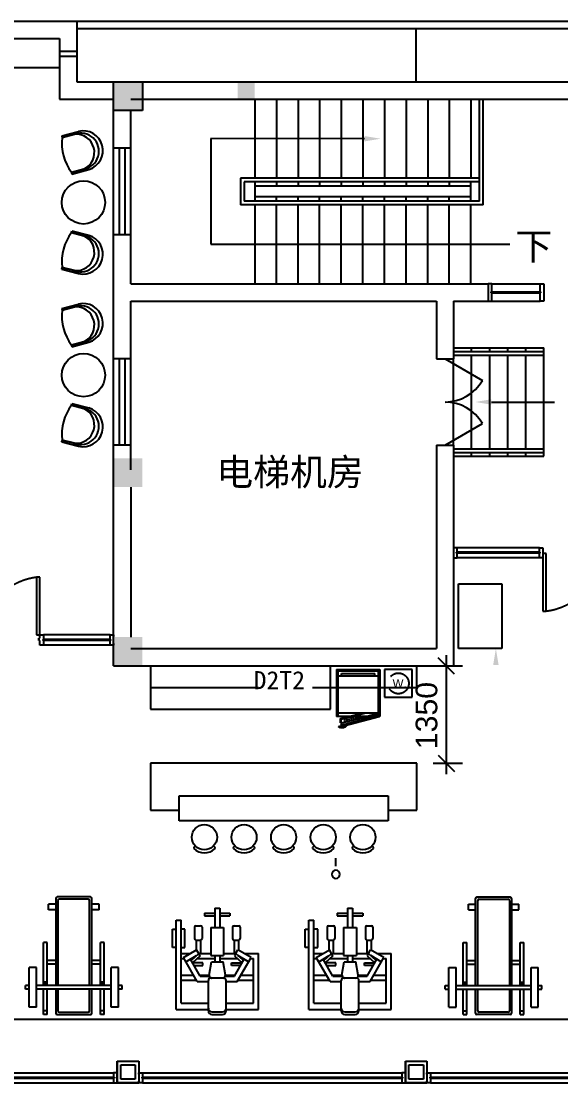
# Model space of a CAD drawing. Header units: millimetres. Extents: x 526420 to 928802, y 401925 to 509768.
# Drawn here: x 895449 to 902939, y 415979 to 430699 of the extents above; entities that cross this region are included whole.
import ezdxf
from ezdxf.enums import TextEntityAlignment as Align

# ---------------------------------------------------------------- set-up
doc = ezdxf.new("R2010")
doc.units = ezdxf.units.MM
doc.header["$LTSCALE"] = 3000
doc.header["$MEASUREMENT"] = 0
for name, pattern in [('DASH', [0.35, 0.25, -0.1]), ('DASHED2', [0.375, 0.25, -0.125]), ('HIDDEN', [0.375, 0.25, -0.125]), ('TRATTEGGIATA2', [0.375, 0.25, -0.125])]:
    doc.linetypes.add(name, pattern=pattern)
doc.layers.get('0').update_dxf_attribs({"linetype": 'CONTINUOUS'})
for name, color, linetype in [('D-GJG', 7, 'CONTINUOUS'), ('D-WALL', 7, 'CONTINUOUS'), ('P-DOOR', 7, 'CONTINUOUS'), ('P-FURNI-A', 7, 'CONTINUOUS'), ('P-FURNI-I', 7, 'CONTINUOUS'), ('P-STAIR', 7, 'CONTINUOUS'), ('P-TEXT', 7, 'CONTINUOUS'), ('P-WALL', 7, 'CONTINUOUS')]:
    doc.layers.add(name, color=color, linetype=linetype)
doc.styles.add('Arial', font='ARIAL.TTF')
doc.styles.get("Standard").update_dxf_attribs({"font": 'romans.shx', "width": 0.65, "bigfont": 'hzfs1.shx'})
doc.styles.add('TITLE', font='ARIAL.TTF')

msp = doc.modelspace()

# ---------------------------------------------------------------- linework, layer by layer
at = {"color": 0, "ltscale": 0.7}
msp.add_line((898452, 429619), (898692, 429619), dxfattribs=at)
at = {"color": 0}
for p, q in [((896012, 429110), (896244, 429172)), ((896012, 429110), (896018, 429087)), ((896189, 429132), (896018, 429087)), ((896018, 429086), (896189, 429132)), ((896018, 429087), (896189, 429132)), ((896318, 428649), (896148, 428603)), ((896318, 428649), (896148, 428603)), ((896148, 428603), (896318, 428649)), ((896148, 428603), (896154, 428580)), ((896154, 428580), (896386, 428642)), ((896148, 427770), (896154, 427793)), ((896318, 427724), (896148, 427770)), ((896318, 427724), (896148, 427770)), ((896148, 427770), (896318, 427724)), ((896154, 427793), (896386, 427731)), ((896012, 427263), (896018, 427286)), ((896012, 427263), (896244, 427201)), ((896018, 427287), (896189, 427241)), ((896189, 427241), (896018, 427286)), ((896018, 427286), (896189, 427241)), ((896012, 426715), (896244, 426777)), ((896189, 426737), (896018, 426692)), ((896018, 426692), (896189, 426737)), ((896018, 426692), (896189, 426737)), ((896012, 426715), (896018, 426692)), ((896318, 426254), (896148, 426209)), ((896318, 426254), (896148, 426209)), ((896148, 426208), (896318, 426254)), ((896148, 426209), (896154, 426185)), ((896154, 426185), (896386, 426248)), ((896148, 425375), (896154, 425398)), ((896318, 425329), (896148, 425375)), ((896318, 425329), (896148, 425375)), ((896148, 425375), (896318, 425329)), ((896154, 425398), (896386, 425336)), ((896012, 424869), (896018, 424891)), ((896012, 424869), (896244, 424806)), ((896018, 424892), (896189, 424846)), ((896189, 424846), (896018, 424891)), ((896018, 424891), (896189, 424846))]:
    msp.add_line(p, q, dxfattribs=at)
at = {"color": 0, "linetype": 'ByBlock'}
for p, q in [((901464, 421647), (901239, 421872)), ((901239, 420522), (901464, 420297))]:
    msp.add_line(p, q, dxfattribs=at)
at = {"color": 0, "linetype": 'ByBlock', "lineweight": -2}
msp.add_line((899816, 418982), (899816, 419095), dxfattribs=at)
at = {"color": 0}
for centre, radius, start, end in [((896277, 428897), 251, 279.3868, 110.6132), ((896211, 428879), 254, 295.0001, 94.9999), ((896309, 428906), 274, 286.2558, 103.7442), ((896671, 429003), 658, 172.6831, 217.3169), ((896671, 427370), 658, 142.6831, 187.3169), ((896211, 427494), 254, 265.0001, 64.9999), ((896277, 427476), 251, 249.3868, 80.6132), ((896309, 427467), 274, 256.2558, 73.7442), ((896277, 426502), 251, 279.3868, 110.6132), ((896211, 426484), 254, 295.0001, 94.9999), ((896309, 426511), 274, 286.2558, 103.7442), ((896671, 426608), 658, 172.6831, 217.3169), ((896671, 424976), 658, 142.6831, 187.3169), ((896211, 425099), 254, 265.0001, 64.9999), ((896277, 425081), 251, 249.3868, 80.6132), ((896309, 425073), 274, 256.2558, 73.7442)]:
    msp.add_arc(centre, radius, start, end, dxfattribs=at)
at = {"color": 0, "linetype": 'ByBlock'}
for start, end in [(90, 270), (270, 90)]:
    msp.add_arc((899816, 418870), 56.2, start, end, dxfattribs=at)
at = {"layer": 'D-GJG', "color": 0, "ltscale": 2}
for p, q in [((901982, 427059), (901932, 427059)), ((901932, 427059), (901932, 427039)), ((901982, 427059), (902652, 427059)), ((901982, 426945), (901982, 427059)), ((902652, 426945), (902652, 427059)), ((902652, 427059), (902702, 427059)), ((902702, 427059), (902702, 426819)), ((902702, 427059), (902702, 427059)), ((901972, 426933), (901972, 426945)), ((901972, 426945), (901982, 426945)), ((901982, 426933), (901972, 426933)), ((901982, 426945), (902652, 426945)), ((901982, 426933), (902652, 426933)), ((901982, 426819), (901982, 426933)), ((902662, 426945), (902652, 426945)), ((902652, 426819), (902652, 426933)), ((902652, 426933), (902662, 426933)), ((902662, 426933), (902662, 426945)), ((901932, 426839), (901932, 426819)), ((901932, 426819), (901982, 426819)), ((901982, 426819), (902652, 426819)), ((902702, 426819), (902652, 426819)), ((901502, 423399), (901452, 423399)), ((901452, 423399), (901452, 423379)), ((902642, 423399), (901502, 423399)), ((901502, 423335), (901502, 423399)), ((902642, 423335), (902642, 423399)), ((902642, 423399), (902692, 423399)), ((902642, 423335), (902642, 423399)), ((902642, 423399), (902692, 423399)), ((902692, 423399), (902692, 423334)), ((902692, 423399), (902692, 423334)), ((901452, 423279), (901452, 423259)), ((901452, 423259), (901502, 423259)), ((901492, 423323), (901492, 423335)), ((901492, 423335), (901502, 423335)), ((901502, 423323), (901492, 423323)), ((902642, 423335), (901502, 423335)), ((902642, 423323), (901502, 423323)), ((901502, 423259), (901502, 423323)), ((902642, 423259), (901502, 423259)), ((902652, 423335), (902642, 423335)), ((902652, 423335), (902642, 423335)), ((902642, 423259), (902642, 423323)), ((902642, 423323), (902652, 423323)), ((902642, 423259), (902642, 423323)), ((902642, 423323), (902652, 423323)), ((902692, 423259), (902642, 423259)), ((902692, 423259), (902642, 423259)), ((902652, 423323), (902652, 423335)), ((902652, 423323), (902652, 423335)), ((902692, 423334), (902692, 423334)), ((902692, 423334), (902692, 423304)), ((902692, 423334), (902692, 423334)), ((902692, 423334), (902692, 423304)), ((902692, 423304), (902692, 423304)), ((902692, 423304), (902692, 423259)), ((902692, 423304), (902692, 423304)), ((902692, 423304), (902692, 423259)), ((895707, 422144), (895707, 422189)), ((895707, 422189), (895757, 422189)), ((896682, 422189), (895757, 422189)), ((895757, 422189), (895757, 422125)), ((896682, 422125), (896682, 422189)), ((896682, 422189), (896732, 422189)), ((896732, 422189), (896732, 422169)), ((895692, 422114), (895692, 422144)), ((895692, 422144), (895707, 422144)), ((895707, 422114), (895692, 422114)), ((895707, 422049), (895707, 422114)), ((895757, 422049), (895707, 422049)), ((895757, 422125), (895747, 422125)), ((895747, 422125), (895747, 422113)), ((895747, 422113), (895757, 422113)), ((896682, 422125), (895757, 422125)), ((896682, 422113), (895757, 422113)), ((895757, 422113), (895757, 422049)), ((896682, 422049), (895757, 422049)), ((896692, 422125), (896682, 422125)), ((896682, 422049), (896682, 422113)), ((896682, 422113), (896692, 422113)), ((896732, 422049), (896682, 422049)), ((896692, 422113), (896692, 422125)), ((896732, 422069), (896732, 422049)), ((893132, 416119), (896732, 416119)), ((893132, 416055), (896732, 416055)), ((893132, 416043), (896732, 416043)), ((896782, 416119), (896732, 416119)), ((896732, 416119), (896732, 416055)), ((896732, 416055), (896742, 416055)), ((896742, 416043), (896732, 416043)), ((896732, 416043), (896732, 415979)), ((896742, 416055), (896742, 416043)), ((896782, 416099), (896782, 416119)), ((896782, 415979), (896782, 415999)), ((897082, 416099), (897082, 416119)), ((897082, 416119), (897132, 416119)), ((897082, 415979), (897082, 415999)), ((897132, 416055), (897122, 416055)), ((897122, 416055), (897122, 416043)), ((897122, 416043), (897132, 416043)), ((897132, 416119), (897132, 416055)), ((897132, 416119), (900732, 416119)), ((897132, 416055), (900732, 416055)), ((897132, 416043), (897132, 415979)), ((897132, 416043), (900732, 416043)), ((900782, 416119), (900732, 416119)), ((900732, 416119), (900732, 416055)), ((900732, 416055), (900742, 416055)), ((900742, 416043), (900732, 416043)), ((900732, 416043), (900732, 415979)), ((900742, 416055), (900742, 416043)), ((900782, 416099), (900782, 416119)), ((900782, 415979), (900782, 415999)), ((901082, 416099), (901082, 416119)), ((901082, 416119), (901132, 416119)), ((901082, 415979), (901082, 415999)), ((901132, 416055), (901122, 416055)), ((901122, 416055), (901122, 416043)), ((901122, 416043), (901132, 416043)), ((901132, 416119), (901132, 416055)), ((901132, 416119), (904732, 416119)), ((901132, 416055), (904732, 416055)), ((901132, 416043), (901132, 415979)), ((901132, 416043), (904732, 416043)), ((893132, 415979), (896732, 415979)), ((896732, 415979), (896782, 415979)), ((897132, 415979), (897082, 415979)), ((897132, 415979), (900732, 415979)), ((900732, 415979), (900782, 415979)), ((901132, 415979), (901082, 415979)), ((901132, 415979), (904732, 415979))]:
    msp.add_line(p, q, dxfattribs=at)
at = {"layer": 'D-WALL', "color": 0, "ltscale": 100}
for p, q in [((896732, 429859), (905132, 429859)), ((896732, 424639), (896732, 429859)), ((896732, 428939), (896732, 429859)), ((896732, 429859), (897132, 429859)), ((896732, 429459), (896732, 429859)), ((897132, 429859), (897132, 429459)), ((896972, 429619), (904892, 429619)), ((897132, 429459), (896732, 429459)), ((896972, 428939), (896972, 429459)), ((896972, 428939), (896732, 428939)), ((896732, 426019), (896732, 427739)), ((896732, 426019), (896732, 427739)), ((896972, 427739), (896732, 427739)), ((896972, 427059), (896972, 427739)), ((896972, 427059), (901932, 427059)), ((901932, 427059), (901932, 426819)), ((896972, 426819), (901212, 426819)), ((896972, 426019), (896972, 426819)), ((901212, 426819), (901212, 426019)), ((901452, 426819), (901932, 426819)), ((901452, 426819), (901452, 426019)), ((896972, 426019), (896732, 426019)), ((901212, 426019), (901452, 426019)), ((896732, 424239), (896732, 424819)), ((896972, 424819), (896732, 424819)), ((896732, 421759), (896732, 424819)), ((896972, 424479), (896972, 424819)), ((901212, 424819), (901212, 421999)), ((901212, 424819), (901452, 424819)), ((901452, 424819), (901452, 421759)), ((896972, 424239), (896972, 422159)), ((896972, 421999), (901212, 421999)), ((896732, 421759), (901452, 421759)), ((896782, 416279), (897082, 416279)), ((896782, 416279), (896782, 415979)), ((896782, 416279), (897082, 416279)), ((896782, 415979), (896782, 416279)), ((896832, 416229), (897032, 416229)), ((896832, 416029), (896832, 416229)), ((897032, 416229), (897032, 416029)), ((897082, 416279), (897082, 415979)), ((897082, 416279), (897082, 415979)), ((900782, 416279), (900782, 415979)), ((900782, 416279), (901082, 416279)), ((900782, 416279), (901082, 416279)), ((900782, 415979), (900782, 416279)), ((900832, 416229), (901032, 416229)), ((900832, 416029), (900832, 416229)), ((901032, 416229), (901032, 416029)), ((901082, 416279), (901082, 415979)), ((901082, 416279), (901082, 415979)), ((897032, 416029), (896832, 416029)), ((901032, 416029), (900832, 416029)), ((896782, 415979), (897082, 415979)), ((897082, 415979), (896782, 415979)), ((900782, 415979), (901082, 415979)), ((901082, 415979), (900782, 415979))]:
    msp.add_line(p, q, dxfattribs=at)
at = {"layer": 'D-WALL', "color": 0, "ltscale": 0.7}
for p, q in [((896732, 427739), (896732, 428939)), ((896812, 427739), (896812, 428939)), ((896892, 427739), (896892, 428939)), ((896972, 427739), (896972, 428939)), ((896732, 424819), (896732, 426019)), ((896812, 424819), (896812, 426019)), ((896892, 424819), (896892, 426019)), ((896972, 424819), (896972, 426019))]:
    msp.add_line(p, q, dxfattribs=at)
at = {"layer": 'D-WALL', "color": 0}
for points in [[(896732, 429859), (897132, 429859), (896732, 429459), (897132, 429459)], [(897132, 424239), (896732, 424239), (897132, 424639), (896732, 424639)], [(897132, 424239), (896732, 424239), (897132, 424639), (896732, 424639)], [(896732, 421759), (897132, 421759), (896732, 422159), (897132, 422159)], [(896732, 421759), (897132, 421759), (896732, 422159), (897132, 422159)]]:
    msp.add_solid(points, dxfattribs=at)
at = {"layer": 'D-WALL', "color": 0, "ltscale": 100}
msp.add_solid([(898452, 429859), (898692, 429859), (898452, 429619), (898692, 429619)], dxfattribs=at)
at = {"layer": 'P-DOOR', "color": 0, "ltscale": 0.7}
for p, q in [((901332, 426019), (901852, 425719)), ((901332, 424819), (901852, 425119))]:
    msp.add_line(p, q, dxfattribs=at)
at = {"layer": 'P-DOOR', "color": 0}
for p, q in [((902737, 423319), (902692, 423319)), ((902692, 423319), (902692, 422519)), ((902737, 422519), (902737, 423319)), ((895662, 422989), (895662, 422189)), ((895707, 422989), (895662, 422989)), ((895707, 422189), (895707, 422989)), ((902692, 422519), (902737, 422519)), ((895662, 422189), (895707, 422189))]:
    msp.add_line(p, q, dxfattribs=at)
at = {"layer": 'P-DOOR', "color": 0, "ltscale": 0.7}
for centre, start, end in [((901332, 426019), 270, 330), ((901332, 424819), 30, 90)]:
    msp.add_arc(centre, 600, start, end, dxfattribs=at)
at = {"layer": 'P-DOOR', "color": 0, "linetype": 'DASHED2'}
for centre, start, end in [((902632, 423376), 277.0191, 356.1995), ((895768, 422132), 97.0191, 176.1995)]:
    msp.add_arc(centre, 862, start, end, dxfattribs=at)
at = {"layer": 'P-FURNI-A', "color": 0, "ltscale": 100}
msp.add_line((893002, 416859), (904862, 416859), dxfattribs=at)
at = {"layer": 'P-FURNI-I', "color": 0, "ltscale": 2}
for p, q in [((896732, 422189), (896732, 429619)), ((901351, 420259), (901351, 421909)), ((897242, 421759), (897242, 421159)), ((899742, 421159), (899742, 421759)), ((901167, 421759), (901576, 421759)), ((897242, 421159), (899742, 421159)), ((900942, 420409), (897242, 420409)), ((897242, 420409), (897242, 419759)), ((900942, 419759), (900942, 420409)), ((901167, 420409), (901576, 420409)), ((897642, 419959), (900542, 419959)), ((897642, 419609), (897642, 419959)), ((900542, 419959), (900542, 419609)), ((897242, 419759), (897642, 419759)), ((900542, 419759), (900942, 419759)), ((900542, 419609), (897642, 419609))]:
    msp.add_line(p, q, dxfattribs=at)
at = {"layer": 'P-FURNI-I', "color": 0, "linetype": 'DASHED2', "ltscale": 2}
for p, q in [((901520, 422899), (902120, 422899)), ((901520, 421999), (901520, 422899)), ((902120, 422899), (902120, 421999)), ((902120, 421999), (901520, 421999)), ((897242, 421759), (897242, 421459)), ((900942, 421459), (900942, 421759)), ((897242, 421459), (900942, 421459))]:
    msp.add_line(p, q, dxfattribs=at)
at = {"layer": 'P-FURNI-I', "color": 0, "extrusion": (-4.53902e-23, -1.22461e-16, -1)}
for p, q in [((899826, 421709), (899826, 421059)), ((899826, 421709), (900426, 421709)), ((899846, 421699), (900406, 421699)), ((899846, 421689), (900406, 421689)), ((899846, 421103), (899846, 421622)), ((899846, 421622), (900406, 421622)), ((899896, 421653), (900356, 421653)), ((899896, 421622), (899896, 421653)), ((900356, 421622), (900356, 421653)), ((900406, 421622), (900406, 421103)), ((900406, 421615), (900406, 421131)), ((900426, 421709), (900426, 421059)), ((900426, 421059), (899826, 421059)), ((900406, 421103), (899846, 421103)), ((899854, 420918), (900414, 421069)), ((900418, 421054), (899858, 420904)), ((900388, 421094), (899886, 420959)), ((900395, 421070), (899893, 420935)), ((900025, 421043), (900059, 421043)), ((900101, 421043), (900199, 421043)), ((900108, 421019), (900108, 421059)), ((900108, 420987), (900108, 420993)), ((900295, 421043), (900319, 421043)), ((900388, 421094), (900395, 421070)), ((900414, 421069), (900418, 421054)), ((899854, 420918), (899858, 420904)), ((899871, 420904), (899880, 420906)), ((899886, 420959), (899893, 420935))]:
    msp.add_line(p, q, dxfattribs=at)
at = {"layer": 'P-FURNI-I', "color": 0, "linetype": 'Continuous', "extrusion": (-4.53902e-23, -1.22461e-16, -1)}
for p, q in [((899846, 421709), (899846, 421059)), ((899880, 421029), (900182, 421102)), ((899883, 420969), (899880, 421029)), ((899890, 421021), (900221, 421103)), ((899893, 420964), (899890, 421021))]:
    msp.add_line(p, q, dxfattribs=at)
at = {"layer": 'P-FURNI-I', "color": 0, "linetype": 'TRATTEGGIATA2', "extrusion": (-4.53902e-23, -1.22461e-16, -1)}
msp.add_line((900406, 421709), (900406, 421059), dxfattribs=at)
at = {"layer": 'P-FURNI-I', "color": 0, "linetype": 'DASH'}
for p, q in [((900877, 421709), (900493, 421709)), ((900493, 421709), (900493, 421325)), ((900877, 421325), (900877, 421709)), ((900493, 421325), (900877, 421325))]:
    msp.add_line(p, q, dxfattribs=at)
at = {"layer": 'P-FURNI-I', "color": 0}
for p, q in [((897864, 419265), (897850, 419252)), ((898120, 419265), (898134, 419252)), ((898414, 419265), (898400, 419252)), ((898670, 419265), (898684, 419252)), ((898964, 419265), (898950, 419252)), ((899220, 419265), (899234, 419252)), ((899514, 419265), (899500, 419252)), ((899770, 419265), (899784, 419252)), ((900064, 419265), (900050, 419252)), ((900320, 419265), (900334, 419252)), ((895929, 418536), (895929, 417326)), ((896409, 418556), (895949, 418556)), ((895959, 418506), (895959, 417326)), ((896379, 418526), (895979, 418526)), ((896399, 417326), (896399, 418506)), ((896429, 417326), (896429, 418536)), ((901756, 417326), (901756, 418536)), ((901776, 418556), (902236, 418556)), ((901786, 417326), (901786, 418506)), ((901806, 418526), (902206, 418526)), ((902226, 418506), (902226, 417326)), ((902256, 418536), (902256, 417326)), ((895929, 418456), (895829, 418456)), ((895829, 418376), (895829, 418456)), ((895929, 418376), (895829, 418376)), ((896529, 418456), (896429, 418456)), ((896529, 418376), (896429, 418376)), ((896529, 418376), (896529, 418456)), ((898135, 418399), (898135, 418130)), ((898135, 418399), (898206, 418399)), ((898206, 418399), (898206, 418130)), ((899978, 418399), (899978, 418130)), ((899978, 418399), (900049, 418399)), ((900049, 418399), (900049, 418130)), ((901656, 418376), (901656, 418456)), ((901656, 418456), (901756, 418456)), ((901656, 418376), (901756, 418376)), ((902256, 418456), (902356, 418456)), ((902256, 418376), (902356, 418376)), ((902356, 418376), (902356, 418456)), ((897599, 416997), (897599, 418232)), ((897599, 418232), (897670, 418232)), ((897670, 417085), (897670, 418232)), ((897994, 418329), (898135, 418329)), ((897994, 418329), (897994, 418293)), ((897994, 418293), (898135, 418293)), ((898206, 418329), (898347, 418329)), ((898206, 418293), (898347, 418293)), ((898347, 418329), (898347, 418293)), ((899442, 416997), (899442, 418232)), ((899442, 418232), (899513, 418232)), ((899513, 417085), (899513, 418232)), ((899837, 418329), (899978, 418329)), ((899837, 418329), (899837, 418293)), ((899837, 418293), (899978, 418293)), ((900049, 418329), (900190, 418329)), ((900049, 418293), (900190, 418293)), ((900190, 418329), (900190, 418293)), ((897547, 418109), (897599, 418109)), ((897547, 417854), (897547, 418109)), ((897722, 418109), (897670, 418109)), ((897722, 417854), (897722, 418109)), ((897853, 418136), (897853, 417978)), ((897873, 418156), (897939, 418156)), ((897959, 418136), (897959, 417978)), ((898082, 418130), (898082, 417746)), ((898082, 418130), (898259, 418130)), ((898259, 418130), (898259, 417746)), ((898383, 418136), (898383, 417978)), ((898403, 418156), (898468, 418156)), ((898488, 418136), (898488, 417978)), ((899390, 418109), (899442, 418109)), ((899390, 417854), (899390, 418109)), ((899565, 418109), (899513, 418109)), ((899565, 417854), (899565, 418109)), ((899696, 418136), (899696, 417978)), ((899716, 418156), (899782, 418156)), ((899802, 418136), (899802, 417978)), ((899925, 418130), (899925, 417746)), ((899925, 418130), (900102, 418130)), ((900102, 418130), (900102, 417746)), ((900226, 418136), (900226, 417978)), ((900246, 418156), (900311, 418156)), ((900331, 418136), (900331, 417978)), ((895759, 417326), (895759, 417926)), ((895809, 417926), (895759, 417926)), ((895809, 417326), (895809, 417926)), ((896549, 417326), (896549, 417926)), ((896599, 417926), (896549, 417926)), ((896599, 417326), (896599, 417926)), ((897873, 417958), (897939, 417958)), ((897876, 417958), (897876, 417819)), ((897936, 417958), (897936, 417773)), ((898403, 417958), (898468, 417958)), ((898405, 417958), (898405, 417773)), ((898465, 417958), (898465, 417819)), ((899716, 417958), (899782, 417958)), ((899719, 417958), (899719, 417819)), ((899779, 417958), (899779, 417773)), ((900246, 417958), (900311, 417958)), ((900248, 417958), (900248, 417773)), ((900308, 417958), (900308, 417819)), ((901586, 417326), (901586, 417926)), ((901586, 417926), (901636, 417926)), ((901636, 417326), (901636, 417926)), ((902376, 417326), (902376, 417926)), ((902376, 417926), (902426, 417926)), ((902426, 417326), (902426, 417926)), ((897599, 417854), (897547, 417854)), ((897670, 417854), (897722, 417854)), ((897670, 417773), (897797, 417773)), ((897701, 417718), (897884, 417824)), ((897808, 417673), (897910, 417766)), ((897920, 417763), (897884, 417824)), ((897910, 417766), (897934, 417740)), ((897913, 417773), (898082, 417773)), ((897915, 417760), (897920, 417763)), ((898259, 417773), (898428, 417773)), ((898432, 417766), (898408, 417740)), ((898422, 417763), (898457, 417824)), ((898426, 417760), (898422, 417763)), ((898533, 417673), (898432, 417766)), ((898640, 417718), (898457, 417824)), ((898544, 417773), (898742, 417773)), ((898742, 416997), (898742, 417773)), ((899442, 417854), (899390, 417854)), ((899513, 417854), (899565, 417854)), ((899513, 417773), (899640, 417773)), ((899544, 417718), (899727, 417824)), ((899651, 417673), (899753, 417766)), ((899763, 417763), (899727, 417824)), ((899753, 417766), (899777, 417740)), ((899756, 417773), (899925, 417773)), ((899758, 417760), (899763, 417763)), ((900102, 417773), (900271, 417773)), ((900275, 417766), (900251, 417740)), ((900265, 417763), (900300, 417824)), ((900269, 417760), (900265, 417763)), ((900376, 417673), (900275, 417766)), ((900483, 417718), (900300, 417824)), ((900387, 417773), (900585, 417773)), ((900585, 416997), (900585, 417773)), ((895929, 417676), (895809, 417676)), ((895929, 417626), (895809, 417626)), ((896549, 417676), (896429, 417676)), ((896549, 417626), (896429, 417626)), ((897670, 417703), (897710, 417703)), ((897893, 417385), (897701, 417718)), ((897736, 417657), (897883, 417742)), ((897934, 417456), (897797, 417692)), ((897934, 417740), (897826, 417642)), ((897972, 417642), (897826, 417642)), ((897893, 417703), (898135, 417703)), ((897972, 417606), (897972, 417642)), ((898059, 417473), (898089, 417658)), ((898082, 417746), (898259, 417746)), ((898089, 417658), (898253, 417658)), ((898135, 417746), (898135, 417658)), ((898206, 417746), (898206, 417658)), ((898206, 417703), (898448, 417703)), ((898283, 417473), (898253, 417658)), ((898370, 417606), (898370, 417642)), ((898370, 417642), (898515, 417642)), ((898408, 417740), (898515, 417642)), ((898408, 417456), (898544, 417692)), ((898448, 417385), (898640, 417718)), ((898605, 417657), (898458, 417742)), ((898632, 417703), (898672, 417703)), ((898672, 417085), (898672, 417703)), ((899513, 417703), (899553, 417703)), ((899736, 417385), (899544, 417718)), ((899579, 417657), (899726, 417742)), ((899777, 417456), (899640, 417692)), ((899777, 417740), (899669, 417642)), ((899815, 417642), (899669, 417642)), ((899736, 417703), (899978, 417703)), ((899815, 417606), (899815, 417642)), ((899902, 417473), (899932, 417658)), ((899925, 417746), (900102, 417746)), ((899932, 417658), (900096, 417658)), ((899978, 417746), (899978, 417658)), ((900049, 417746), (900049, 417658)), ((900049, 417703), (900291, 417703)), ((900126, 417473), (900096, 417658)), ((900213, 417606), (900213, 417642)), ((900213, 417642), (900358, 417642)), ((900251, 417740), (900358, 417642)), ((900251, 417456), (900387, 417692)), ((900291, 417385), (900483, 417718)), ((900448, 417657), (900301, 417742)), ((900475, 417703), (900515, 417703)), ((900515, 417085), (900515, 417703)), ((901636, 417676), (901756, 417676)), ((901636, 417626), (901756, 417626)), ((902256, 417676), (902376, 417676)), ((902256, 417626), (902376, 417626)), ((895559, 417026), (895559, 417576)), ((895659, 417576), (895559, 417576)), ((895659, 417026), (895659, 417576)), ((896699, 417026), (896699, 417576)), ((896799, 417576), (896699, 417576)), ((896799, 417026), (896799, 417576)), ((897670, 417473), (897842, 417473)), ((897847, 417606), (897972, 417606)), ((897924, 417473), (898059, 417473)), ((898283, 417473), (898418, 417473)), ((898494, 417606), (898370, 417606)), ((898499, 417473), (898672, 417473)), ((899513, 417473), (899685, 417473)), ((899690, 417606), (899815, 417606)), ((899767, 417473), (899902, 417473)), ((900126, 417473), (900261, 417473)), ((900337, 417606), (900213, 417606)), ((900342, 417473), (900515, 417473)), ((901386, 417026), (901386, 417576)), ((901386, 417576), (901486, 417576)), ((901486, 417026), (901486, 417576)), ((902526, 417026), (902526, 417576)), ((902526, 417576), (902626, 417576)), ((902626, 417026), (902626, 417576)), ((895559, 417326), (895509, 417326)), ((895509, 417276), (895509, 417326)), ((896699, 417326), (895659, 417326)), ((895809, 417376), (895759, 417376)), ((895809, 417356), (895759, 417356)), ((896599, 417376), (896549, 417376)), ((896599, 417356), (896549, 417356)), ((896849, 417326), (896799, 417326)), ((896849, 417276), (896849, 417326)), ((897670, 417403), (897883, 417403)), ((897893, 417385), (898047, 417385)), ((897934, 417456), (898060, 417456)), ((898047, 416976), (898047, 417398)), ((898094, 417432), (898259, 417432)), ((898281, 417456), (898408, 417456)), ((898294, 416976), (898294, 417397)), ((898294, 417385), (898448, 417385)), ((898459, 417403), (898672, 417403)), ((899513, 417403), (899726, 417403)), ((899736, 417385), (899890, 417385)), ((899777, 417456), (899903, 417456)), ((899890, 416976), (899890, 417398)), ((899937, 417432), (900102, 417432)), ((900124, 417456), (900251, 417456)), ((900137, 416976), (900137, 417397)), ((900137, 417385), (900291, 417385)), ((900302, 417403), (900515, 417403)), ((901336, 417326), (901386, 417326)), ((901336, 417276), (901336, 417326)), ((901486, 417326), (902526, 417326)), ((901586, 417376), (901636, 417376)), ((901586, 417356), (901636, 417356)), ((902376, 417376), (902426, 417376)), ((902376, 417356), (902426, 417356)), ((902626, 417326), (902676, 417326)), ((902676, 417276), (902676, 417326)), ((895559, 417276), (895509, 417276)), ((896699, 417276), (895659, 417276)), ((895759, 416926), (895759, 417276)), ((895809, 416926), (895809, 417276)), ((895929, 417276), (895929, 416946)), ((895959, 417276), (895959, 416976)), ((896399, 416976), (896399, 417276)), ((896429, 416946), (896429, 417276)), ((896549, 416926), (896549, 417276)), ((896599, 416926), (896599, 417276)), ((896849, 417276), (896799, 417276)), ((901336, 417276), (901386, 417276)), ((901486, 417276), (902526, 417276)), ((901586, 416926), (901586, 417276)), ((901636, 416926), (901636, 417276)), ((901756, 416946), (901756, 417276)), ((901786, 416976), (901786, 417276)), ((902226, 417276), (902226, 416976)), ((902256, 417276), (902256, 416946)), ((902376, 416926), (902376, 417276)), ((902426, 416926), (902426, 417276)), ((902626, 417276), (902676, 417276)), ((895659, 417026), (895559, 417026)), ((896799, 417026), (896699, 417026)), ((897670, 417085), (898047, 417085)), ((898294, 417085), (898672, 417085)), ((899513, 417085), (899890, 417085)), ((900137, 417085), (900515, 417085)), ((901386, 417026), (901486, 417026)), ((902526, 417026), (902626, 417026)), ((895809, 416976), (895759, 416976)), ((895809, 416926), (895759, 416926)), ((895949, 416926), (896409, 416926)), ((895979, 416956), (896379, 416956)), ((896599, 416976), (896549, 416976)), ((896599, 416926), (896549, 416926)), ((897599, 416997), (898047, 416997)), ((898097, 416964), (898244, 416964)), ((898097, 416926), (898244, 416926)), ((898294, 416997), (898742, 416997)), ((899442, 416997), (899890, 416997)), ((899940, 416964), (900087, 416964)), ((899940, 416926), (900087, 416926)), ((900137, 416997), (900585, 416997)), ((901586, 416976), (901636, 416976)), ((901586, 416926), (901636, 416926)), ((902236, 416926), (901776, 416926)), ((902206, 416956), (901806, 416956)), ((902376, 416976), (902426, 416976)), ((902376, 416926), (902426, 416926))]:
    msp.add_line(p, q, dxfattribs=at)
at = {"layer": 'P-FURNI-I', "color": 0, "ltscale": 2}
for centre in [(896313, 428187), (896313, 425792)]:
    msp.add_circle(centre, 300, dxfattribs=at)
at = {"layer": 'P-FURNI-I', "color": 0, "linetype": 'HIDDEN', "ltscale": 0.5}
msp.add_circle((900685, 421517), 144, dxfattribs=at)
at = {"layer": 'P-FURNI-I', "color": 0, "extrusion": (-4.53902e-23, -1.22461e-16, -1)}
for centre in [(-899954, 421006), (-900015, 421024), (-900080, 421040)]:
    msp.add_circle(centre, 21, dxfattribs=at)
at = {"layer": 'P-FURNI-I', "color": 0}
for centre in [(897992, 419384), (898542, 419384), (899092, 419384), (899642, 419384), (900192, 419384)]:
    msp.add_circle(centre, 175, dxfattribs=at)
at = {"layer": 'P-FURNI-I', "color": 0, "extrusion": (-4.53902e-23, -1.22461e-16, -1)}
for radius, start, end in [(83.4, 219.8756, 290.1244), (78.4, 225.4644, 284.5356)]:
    msp.add_arc((-899900, 420982), radius, start, end, dxfattribs=at)
at = {"layer": 'P-FURNI-I', "color": 0}
for centre, radius, start, end in [((897865, 419236), 21.9, 133.0633, 202.2403), ((897992, 419384), 215, 226.7716, 313.2284), ((898119, 419236), 21.9, 337.7597, 46.9367), ((898415, 419236), 21.9, 133.0633, 202.2403), ((898542, 419384), 215, 226.7716, 313.2284), ((898669, 419236), 21.9, 337.7597, 46.9367), ((898965, 419236), 21.9, 133.0633, 202.2403), ((899092, 419384), 215, 226.7716, 313.2284), ((899219, 419236), 21.9, 337.7597, 46.9367), ((899515, 419236), 21.9, 133.0633, 202.2403), ((899642, 419384), 215, 226.7716, 313.2284), ((899769, 419236), 21.9, 337.7597, 46.9367), ((900065, 419236), 21.9, 133.0633, 202.2403), ((900192, 419384), 215, 226.7716, 313.2284), ((900319, 419236), 21.9, 337.7597, 46.9367), ((895949, 418536), 20, 90, 180), ((895979, 418506), 20, 90, 180), ((896379, 418506), 20, 0, 90), ((896409, 418536), 20, 0, 90), ((901776, 418536), 20, 90, 180), ((901806, 418506), 20, 90, 180), ((902206, 418506), 20, 0, 90), ((902236, 418536), 20, 0, 90), ((897873, 418136), 20, 90, 180), ((897939, 418136), 20, 0, 90), ((898403, 418136), 20, 90, 180), ((898468, 418136), 20, 0, 90), ((899716, 418136), 20, 90, 180), ((899782, 418136), 20, 0, 90), ((900246, 418136), 20, 90, 180), ((900311, 418136), 20, 0, 90), ((897873, 417978), 20, 180, 270), ((897939, 417978), 20, 270, 0), ((898403, 417978), 20, 180, 270), ((898468, 417978), 20, 270, 0), ((899716, 417978), 20, 180, 270), ((899782, 417978), 20, 270, 0), ((900246, 417978), 20, 180, 270), ((900311, 417978), 20, 270, 0), ((898094, 417467), 35.3, 170.7136, 270), ((898248, 417467), 35.3, 270, 9.2864), ((899937, 417467), 35.3, 170.7136, 270), ((900091, 417467), 35.3, 270, 9.2864), ((898082, 417398), 35.3, 81.0218, 180), ((898094, 417467), 35.3, 261.0218, 270), ((898259, 417397), 35.3, 0, 90), ((899925, 417398), 35.3, 81.0218, 180), ((899937, 417467), 35.3, 261.0218, 270), ((900102, 417397), 35.3, 0, 90), ((895949, 416946), 20, 180, 270), ((895979, 416976), 20, 180, 270), ((896379, 416976), 20, 270, 0), ((896409, 416946), 20, 270, 0), ((898097, 417014), 50, 180, 270), ((898097, 416976), 50, 180, 270), ((898244, 417014), 50, 270, 0), ((898244, 416976), 50, 270, 0), ((899940, 417014), 50, 180, 270), ((899940, 416976), 50, 180, 270), ((900087, 417014), 50, 270, 0), ((900087, 416976), 50, 270, 0), ((901776, 416946), 20, 180, 270), ((901806, 416976), 20, 180, 270), ((902206, 416976), 20, 270, 0), ((902236, 416946), 20, 270, 0)]:
    msp.add_arc(centre, radius, start, end, dxfattribs=at)
at = {"layer": 'P-FURNI-I', "color": 0, "ltscale": 2}
msp.add_solid([(902001, 421774), (902038, 421999), (902076, 421774)], dxfattribs=at)
at = {"layer": 'P-STAIR', "color": 0}
for p, q in [((898692, 429619), (898692, 428524)), ((898992, 429619), (898992, 428524)), ((899292, 429619), (899292, 428524)), ((899592, 429619), (899592, 428524)), ((899892, 429619), (899892, 428524)), ((900192, 429619), (900192, 428524)), ((900492, 429619), (900492, 428524)), ((900792, 429619), (900792, 428524)), ((901092, 429619), (901092, 428524)), ((901392, 429619), (901392, 428524)), ((901692, 429619), (901692, 428524)), ((901812, 428204), (901812, 429619)), ((901862, 428154), (901862, 429619)), ((900214, 429070), (898081, 429072)), ((898081, 429072), (898081, 427607)), ((901812, 428524), (898492, 428524)), ((898492, 428524), (898492, 428154)), ((901812, 428474), (898542, 428474)), ((898542, 428474), (898542, 428204)), ((898692, 428474), (898692, 428204)), ((901692, 428414), (898692, 428414)), ((898992, 428474), (898992, 428414)), ((899292, 428474), (899292, 428414)), ((899592, 428474), (899592, 428414)), ((899892, 428474), (899892, 428414)), ((900192, 428474), (900192, 428414)), ((900492, 428474), (900492, 428414)), ((900792, 428474), (900792, 428414)), ((901092, 428474), (901092, 428414)), ((901392, 428474), (901392, 428414)), ((901692, 428204), (901692, 428474)), ((901692, 428264), (898692, 428264)), ((898992, 428204), (898992, 428264)), ((899292, 428204), (899292, 428264)), ((899592, 428204), (899592, 428264)), ((899892, 428204), (899892, 428264)), ((900192, 428204), (900192, 428264)), ((900492, 428204), (900492, 428264)), ((900792, 428204), (900792, 428264)), ((901092, 428204), (901092, 428264)), ((901392, 428204), (901392, 428264)), ((901862, 428154), (898492, 428154)), ((901812, 428204), (898542, 428204)), ((898692, 428154), (898692, 427059)), ((898992, 427059), (898992, 428154)), ((899292, 427059), (899292, 428154)), ((899592, 427059), (899592, 428154)), ((899892, 427059), (899892, 428154)), ((900192, 427059), (900192, 428154)), ((900492, 427059), (900492, 428154)), ((900792, 427059), (900792, 428154)), ((901092, 427059), (901092, 428154)), ((901392, 427059), (901392, 428154)), ((901692, 427059), (901692, 428154)), ((898081, 427607), (902231, 427607)), ((901452, 426169), (902702, 426169)), ((901702, 426119), (901702, 426169)), ((901952, 426119), (901952, 426169)), ((902202, 426119), (902202, 426169)), ((902452, 426119), (902452, 426169)), ((902702, 426119), (902702, 426169)), ((901452, 426119), (902702, 426119)), ((901452, 426069), (902702, 426069)), ((901452, 424819), (901452, 426019)), ((901702, 424769), (901702, 426069)), ((901952, 424769), (901952, 426069)), ((902202, 424769), (902202, 426069)), ((902452, 424769), (902452, 426069)), ((902702, 426069), (902702, 426119)), ((902702, 424769), (902702, 426069)), ((901452, 424769), (902702, 424769)), ((901452, 424719), (902702, 424719)), ((901702, 424669), (901702, 424719)), ((901952, 424669), (901952, 424719)), ((902202, 424669), (902202, 424719)), ((902452, 424669), (902452, 424719)), ((902702, 424719), (902702, 424769)), ((902702, 424669), (902702, 424719)), ((901452, 424669), (902702, 424669))]:
    msp.add_line(p, q, dxfattribs=at)
at = {"layer": 'P-STAIR', "color": 0, "ltscale": 2}
msp.add_line((901976, 425419), (902852, 425419), dxfattribs=at)
at = {"layer": 'P-STAIR', "color": 0}
msp.add_solid([(900215, 429107), (900439, 429070), (900214, 429032)], dxfattribs=at)
at = {"layer": 'P-STAIR', "color": 0, "ltscale": 2}
msp.add_solid([(901976, 425382), (901751, 425419), (901976, 425457)], dxfattribs=at)
at = {"layer": 'P-WALL', "color": 0, "ltscale": 100}
for p, q in [((885642, 430699), (896222, 430699)), ((896222, 430699), (905642, 430699)), ((896222, 430699), (896222, 429859)), ((896222, 430599), (905642, 430599)), ((900932, 429859), (900932, 430599)), ((885882, 430459), (895982, 430459)), ((895982, 430459), (895982, 429619)), ((895982, 430283), (896222, 430283)), ((895982, 430213), (896222, 430213)), ((886282, 430059), (895982, 430059)), ((896222, 429859), (896732, 429859)), ((895982, 429619), (896732, 429619))]:
    msp.add_line(p, q, dxfattribs=at)

# ---------------------------------------------------------------- texts
at = {"layer": 'P-FURNI-I', "color": 0, "linetype": 'DASH', "style": 'TITLE'}
msp.add_text('W.', height=115.2, dxfattribs=at).set_placement((900604, 421460))
at = {"layer": 'P-FURNI-I', "color": 0, "style": 'Arial'}
msp.add_text('1350', height=300, rotation=90, dxfattribs=at).set_placement((901225, 420605))
at = {"layer": 'P-FURNI-I', "color": 6, "ltscale": 0.7, "insert": (898675, 421687), "char_height": 250, "width": 339.37, "attachment_point": 1}
msp.add_mtext('{\\fKaiTi_GB2312|b0|i0|c134|p49;\\W1.05;\\C3;D2T2}', dxfattribs=at)
at = {"layer": 'P-TEXT', "color": 0, "style": 'Arial'}
msp.add_text('下', height=375, dxfattribs=at).set_placement((902821, 427390), align=Align.RIGHT)
msp.add_text('电梯机房', height=375, dxfattribs=at).set_placement((898157, 424261))

doc.saveas('drawing.dxf')
